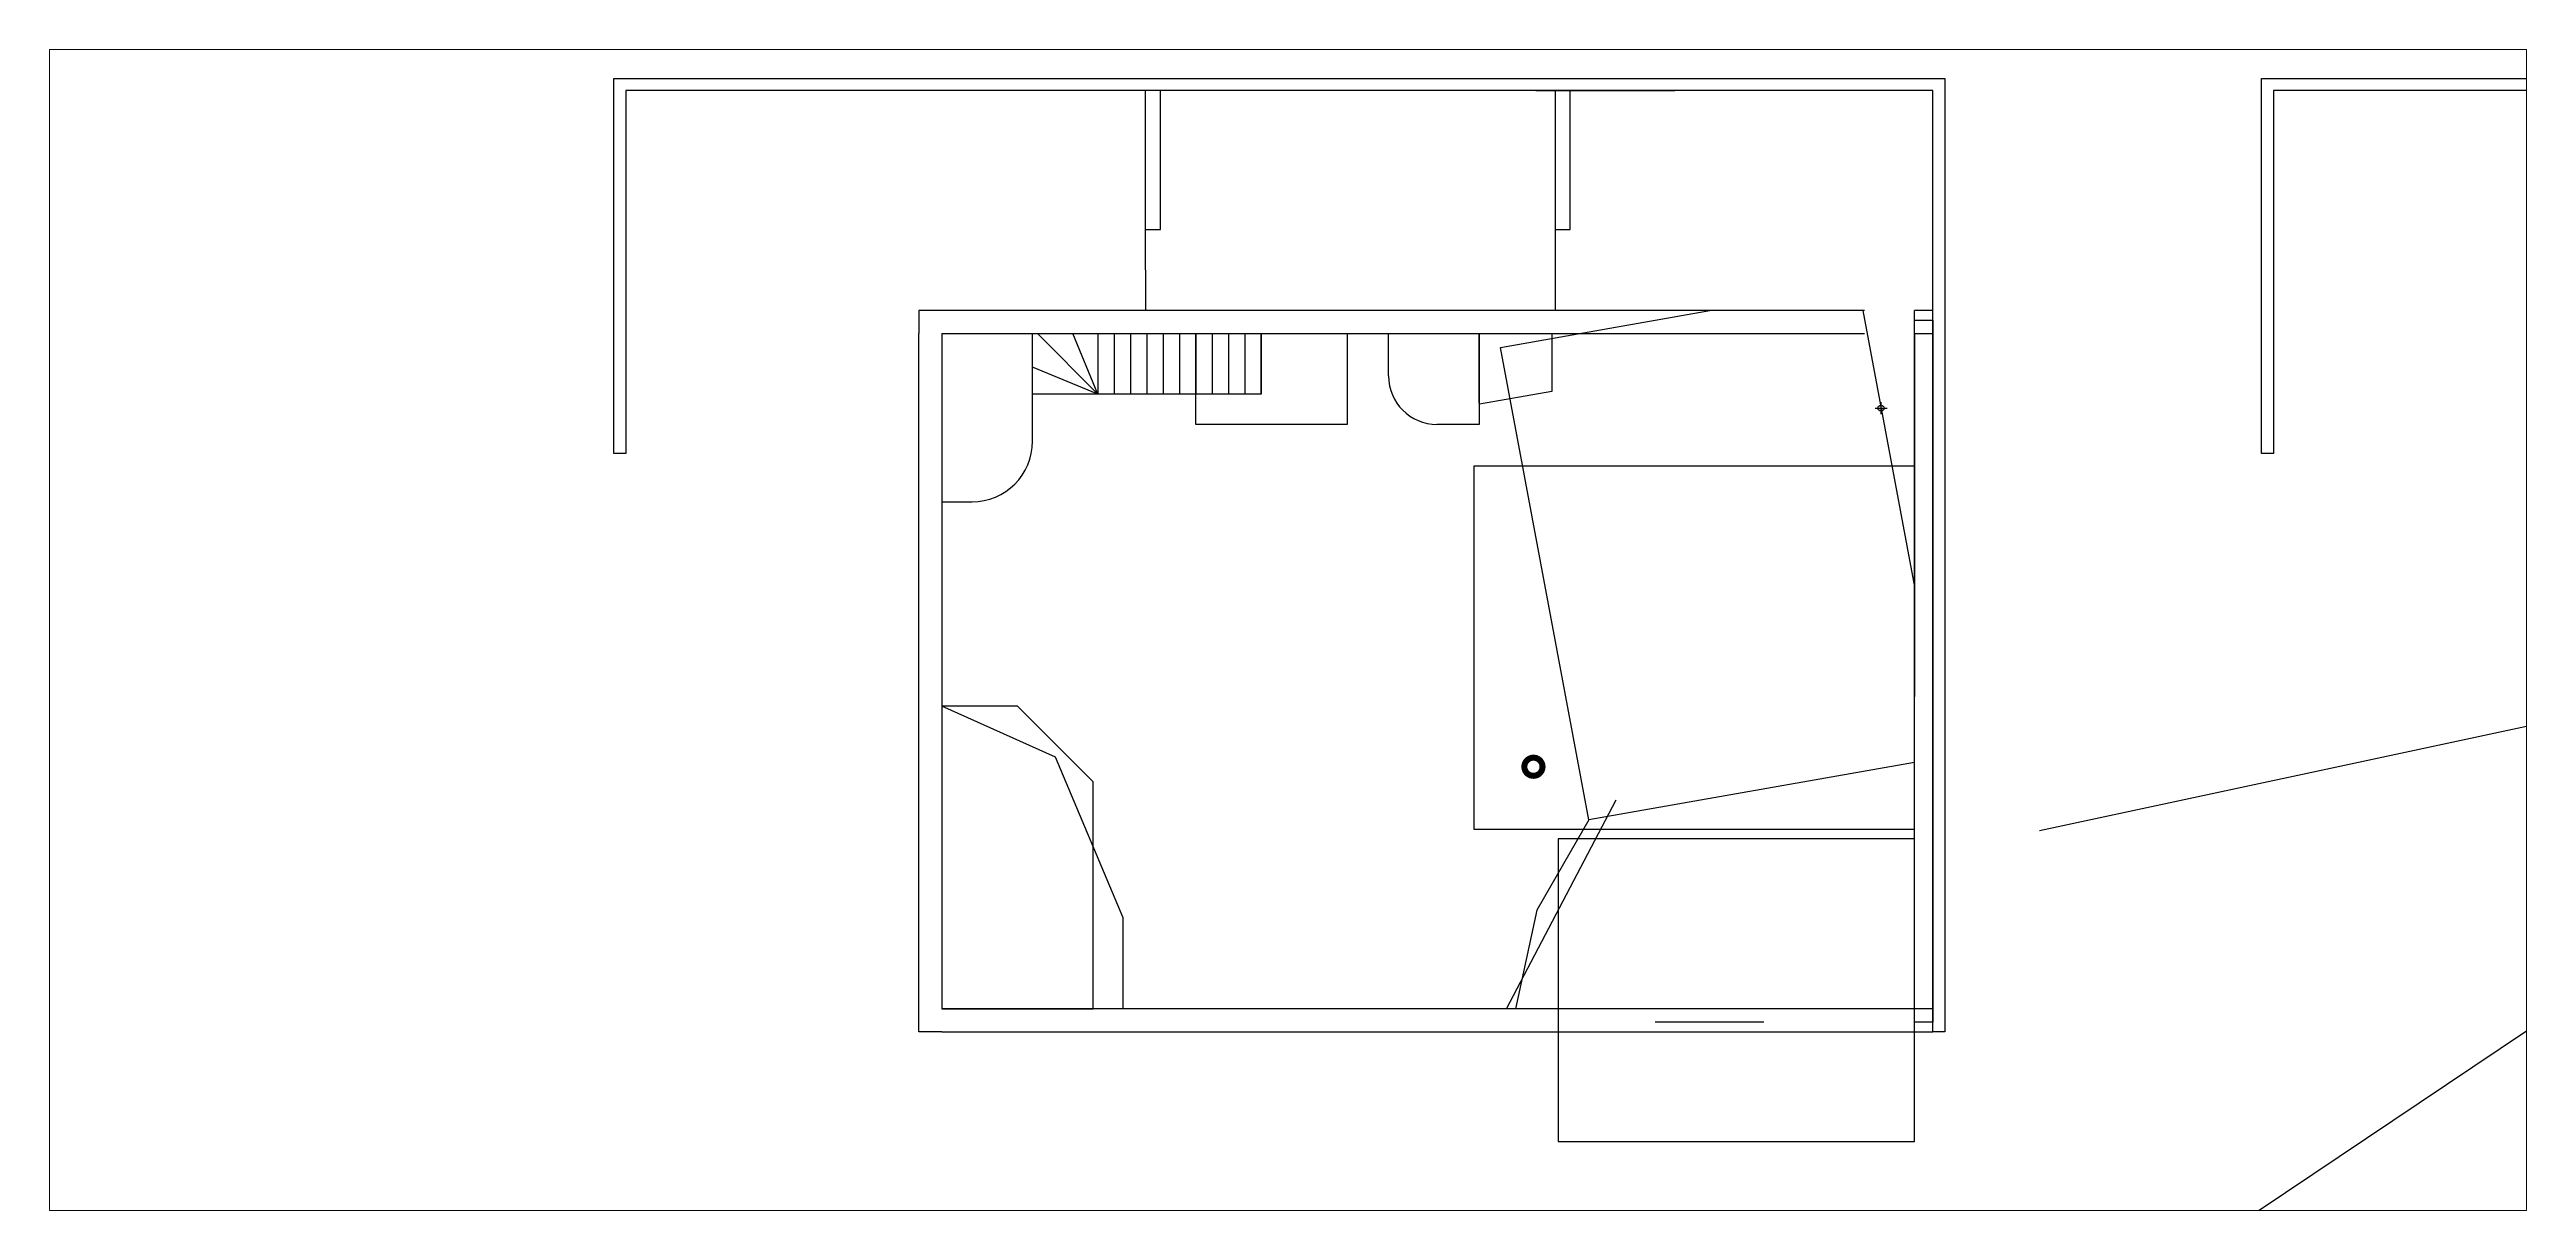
# Paper-space layout 'RdC' of a CAD drawing. Header units: centimetres. Extents: x -76 to 333, y 37 to 229.
# The model-space entities are those that its viewports show. They can reach past a viewport. Long polylines and large blocks are cut down to what shows.
import ezdxf

# ---------------------------------------------------------------- set-up
doc = ezdxf.new("R2010")
doc.units = ezdxf.units.CM
doc.header["$PDMODE"] = 34
doc.header["$PDSIZE"] = 100
for name, color, linetype in [('A-Wall', 30, 'Continuous'), ('AC-Calcul ratios', 4, 'Continuous'), ('DONUT', 240, 'Continuous'), ('DRAFTS', 6, 'Continuous'), ('Facade-VUE', 233, 'Continuous'), ('I-Cloison', 11, 'Continuous'), ('I-STAIRS', 44, 'Continuous'), ('Isolant pourtour radier', 36, 'Continuous'), ('Mur de soutenement', 1, 'Continuous'), ('Title Block', 250, 'Continuous'), ('trash', 4, 'Continuous')]:
    doc.layers.add(name, color=color, linetype=linetype)
doc.layers.add('canalisations', color=1, linetype='Continuous', true_color=0xff0000)
doc.styles.add('Seb', font='Verdana.ttf')

# ---------------------------------------------------------------- blocks, each defined once
blk = doc.blocks.new('A$C85e816c1')
at = {"layer": 'DONUT', "const_width": 100}
blk.add_lwpolyline([(-150, 0, 1), (150, 0, 1)], format="xyb", close=True, dxfattribs=at)

msp = doc.modelspace()

# ---------------------------------------------------------------- linework, layer by layer
at = {"layer": 'A-Wall'}
for points in [[(76255.97, 6768.9), (60625.97, 6768.9), (60625.97, 6388.9)], [(77085.97, 6388.9), (77385.97, 6388.9), (77385.97, 6768.9), (77085.97, 6768.9)], [(61005.97, -5151.1), (60625.97, -5151.1), (60625.97, 6388.9)], [(61005.97, 6388.9), (76255.97, 6388.9)], [(61005.97, 6388.9), (61005.97, -4771.1)], [(61005.97, -5151.1), (77385.97, -5151.1), (77385.97, -4771.1), (61005.97, -4771.1)]]:
    msp.add_lwpolyline(points, dxfattribs=at)
at = {"layer": 'AC-Calcul ratios'}
for p, q in [((77085.97, 6388.9), (77085.97, 6768.9)), ((71703.99, -1649.01), (70841.17, -3143.46)), ((70841.17, -3143.46), (70488.13, -4771.1))]:
    msp.add_line(p, q, dxfattribs=at)
for points in [[(77085.97, -700.02), (71703.99, -1649.01), (70239.11, 6158.78), (73699.26, 6768.9)], [(76229.17, 6768.9), (77085.97, 2202.18)]]:
    msp.add_lwpolyline(points, dxfattribs=at)
msp.add_lwpolyline([(67705.97, 6388.9), (67705.97, 4888.9), (65205.97, 4888.9), (65205.97, 6388.9)], close=True, dxfattribs=at)
msp.add_point((76531.67, 5156.6), dxfattribs=at)
at = {"layer": 'canalisations'}
for p, q in [((68391.52, 5688.9), (68391.52, 6388.9)), ((68391.52, 6388.9), (69891.52, 6388.9)), ((69891.52, 5240.71), (69891.52, 6388.9)), ((69891.52, 6388.9), (69891.52, 5638.9)), ((69891.52, 6388.9), (69891.52, 4888.9)), ((69891.52, 4888.9), (69191.52, 4888.9))]:
    msp.add_line(p, q, dxfattribs=at)
msp.add_lwpolyline([(69891.52, 6388.9), (71091.52, 6388.9), (71091.52, 5432.22), (69894.64, 5221.18)], dxfattribs=at)
msp.add_arc((69191.52, 5688.9), 800, 180, 270, dxfattribs=at)
at = {"layer": 'DRAFTS'}
for p, q in [((77085.67, -1964.66), (71196.82, -1964.66)), ((71196.82, -1964.66), (71197.12, -6964.66)), ((77085.97, -6964.66), (77085.67, -1964.66)), ((71197.12, -6964.66), (77085.97, -6964.66))]:
    msp.add_line(p, q, dxfattribs=at)
msp.add_lwpolyline([(77085.97, 4195.34), (69800.47, 4195.34), (69800.47, -1804.66), (77085.97, -1804.66)], close=True, dxfattribs=at)
at = {"layer": 'Facade-VUE'}
msp.add_line((74595.97, -4991.1), (72795.97, -4991.1), dxfattribs=at)
at = {"layer": 'I-Cloison'}
for p, q in [((64369.76, 8108.9), (64370.97, 6768.9)), ((71145.57, 8108.9), (71145.57, 6768.9)), ((77085.97, 6388.9), (77085.97, 388.9))]:
    msp.add_line(p, q, dxfattribs=at)
msp.add_lwpolyline([(61005.97, 4408.9), (61005.97, 3608.9), (61505.97, 3608.9, 0.41421356), (62505.97, 4608.9), (62505.97, 6388.9)], format="xyb", dxfattribs=at)
msp.add_lwpolyline([(64005.98, -3268.94), (62886.47, -614.6), (61005.97, 228.9), (61005.97, -4771.1), (64005.98, -4768.94)], close=True, dxfattribs=at)
at = {"layer": 'I-STAIRS'}
for p, q in [((63585.97, 5388.9), (62585.97, 6388.9)), ((63585.97, 5388.9), (63171.76, 6388.9)), ((63585.97, 6388.9), (63585.97, 5388.9)), ((63855.97, 6388.9), (63855.97, 5388.9)), ((64125.97, 6388.9), (64125.97, 5388.9)), ((64395.97, 6388.9), (64395.97, 5388.9)), ((64665.97, 6388.9), (64665.97, 5388.9)), ((64935.97, 6388.9), (64935.97, 5388.9)), ((65205.97, 6388.9), (65205.97, 5388.9)), ((65475.97, 6388.9), (65475.97, 5388.9)), ((65745.97, 6388.9), (65745.97, 5388.9)), ((66015.97, 6388.9), (66015.97, 5388.9)), ((66285.97, 5388.9), (66285.97, 6388.9)), ((63585.97, 5388.9), (62505.97, 5836.25))]:
    msp.add_line(p, q, dxfattribs=at)
msp.add_lwpolyline([(62505.97, 6388.9), (66285.97, 6388.9), (66285.97, 5388.9), (62505.97, 5388.9)], close=True, dxfattribs=at)
at = {"layer": 'Isolant pourtour radier'}
msp.add_lwpolyline([(77385.97, -4991.1), (77085.97, -4991.1), (77085.97, 6608.9), (77385.97, 6608.9)], close=True, dxfattribs=at)
at = {"layer": 'Mur de soutenement'}
for points in [[(55585.97, 10408.9), (55585.97, 10608.9), (77585.97, 10608.9), (77585.97, 10408.9)], [(55785.97, 10408.9), (55785.97, 4408.9), (55585.97, 4408.9), (55585.97, 10608.9), (55785.97, 10608.9)], [(77385.97, 10408.9), (55785.97, 10408.9)], [(64369.76, 10408.9), (64369.76, 8108.9), (64619.76, 8108.9), (64619.76, 10408.9), (64369.76, 10408.9)], [(70825.57, 10408.9), (73125.57, 10408.9)], [(71145.57, 10408.9), (71145.57, 8108.9), (71395.57, 8108.9), (71395.57, 10408.9), (71145.57, 10408.9)], [(77385.97, 10608.9), (77585.97, 10608.9), (77585.97, -5151.1), (77385.97, -5151.1), (77385.97, 10408.9)], [(82820.44, 10408.9), (82820.44, 10608.9), (104820.44, 10608.9), (104820.44, 10408.9)], [(83020.44, 10408.9), (83020.44, 4408.9), (82820.44, 4408.9), (82820.44, 10608.9), (83020.44, 10608.9)], [(104620.44, 10408.9), (83020.44, 10408.9)]]:
    msp.add_lwpolyline(points, dxfattribs=at)
at = {"layer": 'trash'}
for p, q in [((98206.82, 2255.03), (79150.47, -1832.72)), ((98206.82, 2255.03), (81813.28, -8757.43)), ((62255.97, 228.9), (61005.97, 228.9)), ((61005.97, 228.9), (61005.97, -4771.1)), ((63505.97, -1021.1), (62255.97, 228.9)), ((63505.97, -4771.1), (63505.97, -1021.1)), ((70342.07, -4771.1), (72152.61, -1320.59)), ((61005.97, -4771.1), (63505.97, -4771.1))]:
    msp.add_line(p, q, dxfattribs=at)

# ---------------------------------------------------------------- block references
at = {"layer": 'Title Block'}
msp.add_blockref('A$C85e816c1', (70785.97, -771.1), dxfattribs=at)

# ---------------------------------------------------------------- texts
at = {"layer": 'Title Block', "insert": (75752.47, -8192.76), "char_height": 150, "attachment_point": 1, "style": 'Seb'}
msp.add_mtext_dynamic_manual_height_columns('{\\fVerdana|b1|i0|c0|p34;Face Mur Ouest}', width=2687, gutter_width=500, heights=[0], dxfattribs=at)

psp = doc.layouts.new('RdC')

# ---------------------------------------------------------------- viewports
at = {"layer": 'I-STAIRS', "view_target_point": (1257.38, 1825)}
psp.add_viewport(center=(128.34, 133.18), size=(409.41, 191.9084), view_center_point=(65471.34, -335.67), view_height=19190.8395, dxfattribs=at)

doc.saveas('drawing.dxf')
